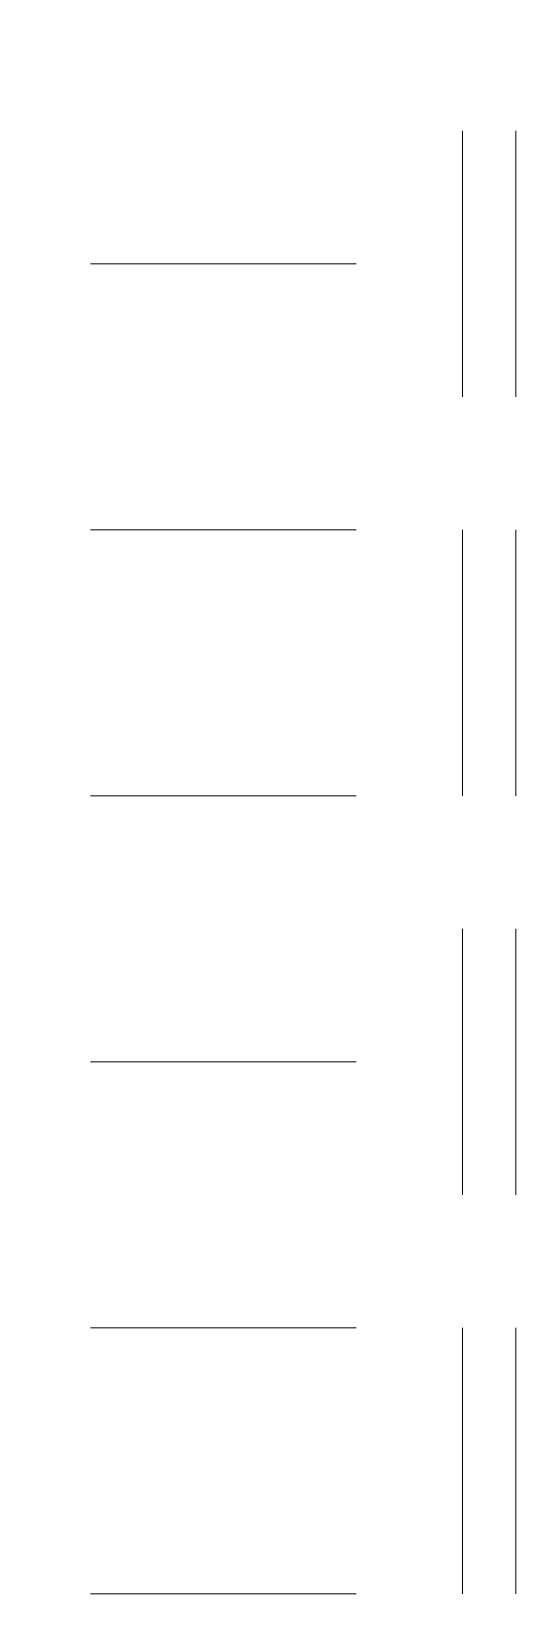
# Model space of a CAD drawing. Header units: millimetres. Extents: x 2999.9 to 3041.9, y 869.6 to 906.3.
# Drawn here: x 3021.963 to 3022.419, y 896.338 to 897.807 of the extents above; entities that cross this region are included whole.
import ezdxf

# ---------------------------------------------------------------- set-up
doc = ezdxf.new("R2010")
doc.units = ezdxf.units.MM
doc.linetypes.add('HIDDEN', pattern=[0.375, 0.25, -0.125])

msp = doc.modelspace()

# ---------------------------------------------------------------- linework, layer by layer
at = {"color": 253, "linetype": 'HIDDEN', "lineweight": 0}
for p, q in [((3022.4192, 896.3382), (3022.4192, 899.3882)), ((3022.3692, 896.3382), (3022.3692, 899.3382)), ((3021.2692, 897.5882), (3022.3692, 897.5882)), ((3021.2692, 897.3382), (3022.3692, 897.3382)), ((3021.2692, 897.0882), (3022.3692, 897.0882)), ((3021.2692, 896.8382), (3022.3692, 896.8382)), ((3021.2692, 896.5882), (3022.3692, 896.5882)), ((3021.2692, 896.3382), (3022.3692, 896.3382))]:
    msp.add_line(p, q, dxfattribs=at)

doc.saveas('drawing.dxf')
